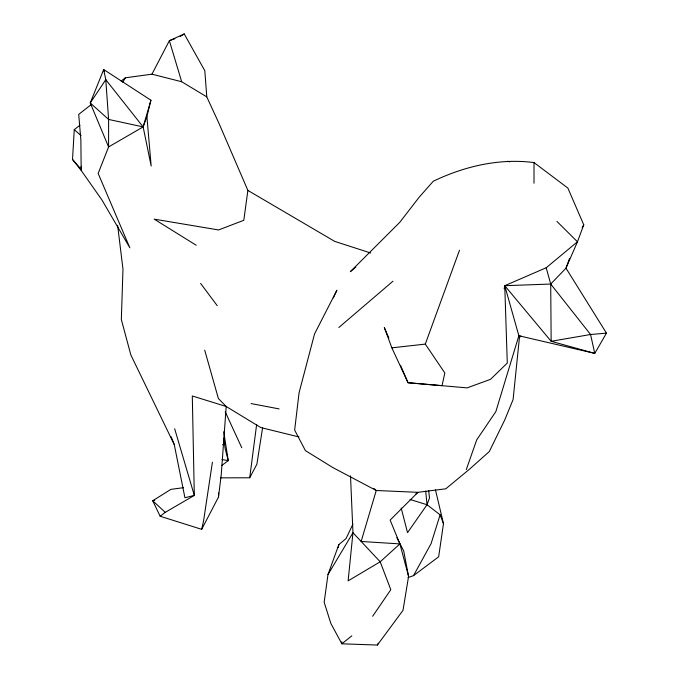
<?xml version="1.0" encoding="UTF-8"?>
<svg xmlns="http://www.w3.org/2000/svg" width="679" height="679" viewBox="0 0 679 679"><rect width="100%" height="100%" fill="white"/><g stroke="black" fill="none" stroke-linecap="round" stroke-linejoin="round"><path stroke-width="1.02" d="M81.259 166.279L81.174 170.421L101.96 199.999L129.842 247.801L98.158 173.451L108.589 146.936L108.606 119.436L105.771 79.681L103.683 69.538L150.933 100.212L146.91 116.584L143.133 126.914L151.171 166.032L146.91 116.584M183.457 487.683L170.853 489.381L152.716 500.762L160.151 516.252L201.68 529.331L218.494 497.079L218.638 492.886M91.198 104.608L78.713 114.412L80.869 139.95L81.174 170.421L72.526 159.472L74.249 129.664L79.944 125.182M333.313 297.92L336.886 290.239L314.564 333.907L299.074 392.725L294.652 430.096L305.414 450.618L332.999 467.653L376.242 490.501L417.924 492.326L445.797 488.804L469.376 469.299L489.313 451.552L504.769 419.877L513.086 399.6L519.647 335.409M218.494 497.079L221.269 474.417L226.2 406.492L218.383 398.531L204.71 350.177M220.683 477.846L249.711 477.787L256.637 424.494M121.176 81.073L125.343 77.805L151.952 74.181L169.368 40.689L184.247 33.95L204.829 70.777L206.772 96.851L218.791 122.933L247.877 190.426L243.795 220.293L218.57 229.96L154.167 219.13L196.197 245.238M352.876 524.239L346.078 538.523L338.838 544.617L327.982 574.57L324.163 602.256L330.826 623.39L341.851 643.811L377.38 645.05L403.012 610.336L408.571 576.386L403.674 550.856L396.833 537.683M435.468 489.865L443.48 523.704L438.651 556.805L413.503 575.648L408.054 577.54M212.408 462.212L203.615 520.606L201.68 529.331M262.586 427.804L256.883 464.207L249.711 477.787M504.183 288.804L504.752 285.698L546.188 267.764L577.464 241.792L583.762 224.834L567.856 188.058L534.008 162.578C499.32 158.097 464.589 166.253 433.321 181.2L419.181 197.199L399.77 222.33L350.33 271.676L355.796 267.085M338.176 547.69L338.838 544.617M150.933 100.212L143.133 126.914L108.589 146.936L90.248 102.97L103.683 69.538L104.566 71.397M556.958 221.456L577.464 241.792L565.989 268.18L550.711 284.051L504.752 285.698L518.866 335.757L495.84 411.627L476.683 439.924L466.303 469.605M410.006 499.464L427.023 504.743L440.111 514.826L431.089 543.616L413.503 575.648M401.179 508.036L407.536 532.642L427.023 504.743L429.484 497.936L428.67 490.637M388.889 338.167L384.314 327.516L391.851 347.835L408.028 382.735L442.037 385.647L444.83 372.966L425.292 344.1L459.505 250.212M569.562 258.334L565.989 268.18L606.474 333.151L594.762 353.394L518.866 335.757M377.38 645.05L378.262 643.191M122.763 82.21L125.343 77.805M582.183 227.499L583.762 224.834M327.982 574.57L352.961 532.735L350.508 475.843M372.652 616.277L390.798 589.72L380.206 561.796L352.961 532.735L348.123 580.859L380.206 561.796L399.906 543.904L390.136 520.08L417.924 492.326L415.514 494.295M519.452 337.48L520.903 335.995M338.838 327.49L392.971 281.208M351.824 635.824L341.851 643.811L341.775 641.731M160.151 516.252L165.226 512.356L194.313 495.415L192.301 395.976L226.2 406.492L260.846 427.575L298.904 436.936M221.643 465.573L228.246 460.659L223.739 431.768M180.207 36.411L184.247 33.95M222.61 444.745L225.487 443.659M174.902 38.72L169.368 40.689L181.675 81.735L206.772 96.851M154.744 500.304L152.716 500.762L165.226 512.356M391.851 347.835L425.292 344.1M606.474 333.151L590.56 334.501L551.153 341.291L504.752 285.698L507.289 363.07L490.51 379.34L467.127 387.879L408.028 382.735L400.534 365.294M222.008 459.539L228.246 460.659L225.114 448.471L223.739 438.116M251.162 403.581L279.111 408.911M151.952 74.181L181.675 81.735M507.629 161.237L509.64 161.84M370.658 252.995L334.722 241.393L247.877 190.426M74.249 129.664L81.09 135.588M373.866 488.405L376.242 490.501L361.143 541.469L399.906 543.904L408.571 576.386M72.526 159.472L80.122 168.12M550.711 284.051L590.56 334.501L594.762 353.394L551.153 341.291L550.711 284.051L546.188 267.764M200.628 283.423L217.221 305.669M174.656 428.721L194.313 495.415L184.926 497.741L174.257 444.575L130.843 354.939L121.337 319.537L122.975 269.164L117.62 225.292M225.224 411.83L241.775 447.792M171.133 436.724L174.257 444.575M440.111 514.826L443.48 523.704M425.716 491.155L427.023 504.743M534.008 162.578L534.017 183.237M105.771 79.681L90.248 102.97L108.606 119.436L143.133 126.914L105.771 79.681"/></g></svg>
